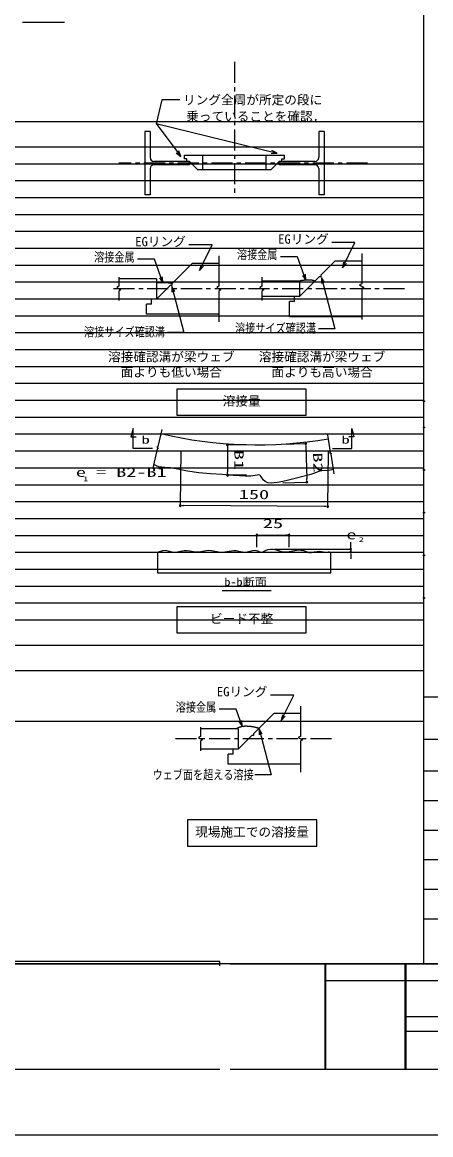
# Model space of a CAD drawing. Units: millimetres on the paper. Extents: x -420 to 420, y -297 to 297.
# Drawn here: x 38.4 to 135.3, y -297 to -33.6 of the extents above; entities that cross this region are included whole.
import ezdxf
from ezdxf.enums import TextEntityAlignment as Align

# ---------------------------------------------------------------- set-up
doc = ezdxf.new("R2010")
doc.units = ezdxf.units.MM
doc.linetypes.add('CHAIN1', pattern=[8, 5, -1, 1, -1])
for name, color, linetype in [('0-0', 7, 'Continuous'), ('0-1_HARI-S', 7, 'Continuous'), ('0-3_HOJO', 6, 'Continuous'), ('0-6_KIJUN', 1, 'CHAIN1'), ('0-7_MOJI', 7, 'Continuous'), ('0-8_SUNPO', 8, 'Continuous'), ('0-A_WAKU', 7, 'Continuous'), ('0-B_DEFPOINTS', 7, 'Continuous'), ('0-C_000Waku', 7, 'Continuous'), ('0-D_EG_Ring', 7, 'Continuous'), ('0-E_ZUWAKU', 7, 'Continuous'), ('0-F_ZUWAKU-HATCH', 8, 'Continuous')]:
    doc.layers.add(name, color=color, linetype=linetype)
doc.styles.add('ＭＳ ゴシック', font='')
doc.styles.get('ＭＳ ゴシック').set_extended_font_data('MS Gothic')

msp = doc.modelspace()

# ---------------------------------------------------------------- linework, layer by layer
at = {"layer": '0-0'}
for p, q in [((70.181, -57.583), (76.043, -65.352)), ((70.181, -57.583), (98.825, -64.589)), ((76.877, -65.919), (76.877, -65.019)), ((100.577, -65.919), (100.577, -65.019)), ((77.477, -65.919), (76.877, -65.919)), ((77.477, -66.519), (77.477, -65.919)), ((99.977, -66.519), (99.977, -65.919)), ((99.977, -65.919), (100.577, -65.919)), ((97.377, -68.519), (80.077, -68.519)), ((83.426, -86.293), (77.955, -86.293)), ((80.471, -92.346), (83.426, -86.293)), ((117.315, -85.693), (111.844, -85.693)), ((114.36, -91.746), (117.315, -85.693)), ((103.636, -89.077), (99.681, -89.077)), ((105.683, -94.653), (103.684, -89.077)), ((69.747, -89.677), (65.791, -89.677)), ((71.794, -95.253), (69.795, -89.677)), ((73.885, -95.507), (78.685, -90.707)), ((109.194, -93.487), (112.574, -90.107)), ((109.194, -93.887), (108.794, -93.887)), ((109.194, -93.487), (109.194, -93.887)), ((109.366, -93.993), (112.544, -106.131)), ((73.885, -95.907), (73.485, -95.907)), ((73.885, -95.507), (73.885, -95.907)), ((73.897, -96.108), (76.753, -107.019)), ((104.174, -94.907), (95.227, -94.907)), ((102.974, -99.707), (101.774, -99.707)), ((101.774, -103.307), (101.774, -99.707)), ((69.085, -100.307), (67.885, -100.307)), ((67.885, -102.707), (67.885, -100.307)), ((118.913, -103.307), (101.774, -103.307)), ((76.752, -107.012), (72.89, -107.012)), ((112.544, -106.131), (108.682, -106.131)), ((102.782, -192.872), (97.312, -192.872)), ((99.827, -198.925), (102.782, -192.872)), ((133.667, -193.342), (401, -193.342)), ((89.104, -196.256), (85.148, -196.256)), ((90.596, -200.286), (89.151, -196.256)), ((93.241, -202.087), (98.041, -197.287)), ((93.241, -202.487), (92.841, -202.487)), ((93.241, -202.087), (93.241, -202.487)), ((94.606, -200.893), (97.462, -211.804)), ((88.441, -206.887), (87.241, -206.887)), ((87.241, -209.287), (87.241, -206.887)), ((97.46, -211.797), (93.599, -211.797))]:
    msp.add_line(p, q, dxfattribs=at)
for points in [[(75.803, -51.978), (71.483, -51.978), (70.211, -57.591)], [(74.939, -64.491), (76.043, -65.352), (75.518, -64.054)], [(97.425, -64.62), (98.825, -64.589), (97.597, -63.916)], [(80.738, -90.972), (80.471, -92.346), (81.39, -91.29)], [(114.627, -90.372), (114.36, -91.746), (115.279, -90.69)], [(70.996, -94.102), (71.794, -95.253), (71.678, -93.858)], [(103.929, -94.907), (103.964, -94.894), (103.998, -94.88), (104.033, -94.867), (104.068, -94.854), (104.103, -94.841), (104.138, -94.828), (104.173, -94.815), (104.208, -94.802), (104.243, -94.79), (104.278, -94.778), (104.313, -94.767), (104.349, -94.755), (104.384, -94.745), (104.42, -94.734), (104.455, -94.724), (104.491, -94.715), (104.55, -94.701), (104.61, -94.688), (104.67, -94.676), (104.73, -94.666), (104.791, -94.656), (104.852, -94.648), (104.913, -94.64), (104.974, -94.633), (105.035, -94.627), (105.096, -94.621), (105.158, -94.615), (105.219, -94.61), (105.281, -94.605), (105.342, -94.6), (105.404, -94.595), (105.466, -94.59), (105.524, -94.585), (105.583, -94.58), (105.642, -94.574), (105.7, -94.569), (105.759, -94.563), (105.817, -94.558), (105.876, -94.553)], [(104.885, -93.502), (105.683, -94.653), (105.568, -93.258)], [(105.876, -94.553), (105.934, -94.548), (105.993, -94.544), (106.051, -94.539), (106.11, -94.536), (106.168, -94.533), (106.227, -94.53), (106.285, -94.529), (106.344, -94.528), (106.403, -94.528), (106.463, -94.529), (106.524, -94.53), (106.584, -94.533), (106.645, -94.537), (106.706, -94.542), (106.766, -94.547), (106.827, -94.554), (106.887, -94.561), (106.947, -94.57), (107.007, -94.579), (107.067, -94.589), (107.127, -94.6), (107.187, -94.612), (107.246, -94.625), (107.306, -94.638), (107.365, -94.653), (107.397, -94.661), (107.429, -94.669), (107.462, -94.678), (107.494, -94.687), (107.526, -94.696), (107.558, -94.705), (107.59, -94.715), (107.622, -94.724), (107.654, -94.734), (107.686, -94.744), (107.718, -94.753), (107.75, -94.763), (107.782, -94.773), (107.814, -94.783)], [(107.814, -94.783), (107.846, -94.793), (107.878, -94.803)], [(110.059, -95.21), (109.366, -93.993), (109.358, -95.393)], [(71.538, -95.251), (71.461, -95.251), (71.384, -95.251), (71.308, -95.251), (71.231, -95.252), (71.154, -95.254), (71.077, -95.256), (71.001, -95.258), (70.924, -95.26), (70.847, -95.263), (70.812, -95.265), (70.777, -95.266), (70.742, -95.268), (70.707, -95.27), (70.671, -95.271), (70.636, -95.273), (70.601, -95.275), (70.566, -95.277), (70.531, -95.279), (70.496, -95.281), (70.461, -95.284), (70.425, -95.286), (70.39, -95.288), (70.355, -95.29), (70.32, -95.292), (70.285, -95.294)], [(73.954, -95.438), (73.91, -95.43), (73.867, -95.423), (73.823, -95.416), (73.779, -95.409), (73.735, -95.402), (73.691, -95.395), (73.647, -95.388), (73.603, -95.381), (73.559, -95.374), (73.515, -95.368), (73.471, -95.361), (73.427, -95.355), (73.383, -95.349), (73.339, -95.343), (73.295, -95.337), (73.251, -95.332), (73.178, -95.324), (73.105, -95.316), (73.032, -95.309), (72.958, -95.302), (72.885, -95.296), (72.812, -95.291), (72.738, -95.286), (72.665, -95.281), (72.591, -95.277), (72.518, -95.274), (72.444, -95.27), (72.37, -95.267), (72.297, -95.265), (72.223, -95.262), (72.15, -95.26), (72.076, -95.258), (71.999, -95.256), (71.922, -95.255), (71.845, -95.254), (71.769, -95.252), (71.692, -95.251), (71.615, -95.251), (71.538, -95.251)], [(74.59, -97.325), (73.897, -96.108), (73.889, -97.508)], [(100.095, -197.551), (99.827, -198.925), (100.746, -197.869)], [(89.798, -199.135), (90.596, -200.286), (90.481, -198.89)], [(95.299, -202.11), (94.606, -200.893), (94.598, -202.293)]]:
    msp.add_lwpolyline(points, dxfattribs=at)
at = {"layer": '0-1_HARI-S'}
for p, q in [((68.727, -59.419), (68.727, -65.619)), ((109.977, -59.419), (108.727, -59.419)), ((108.727, -59.419), (108.727, -65.619)), ((109.977, -59.419), (109.977, -74.419)), ((68.727, -68.219), (68.727, -74.419)), ((78.077, -66.519), (69.627, -66.519)), ((78.077, -67.319), (69.627, -67.319)), ((78.077, -67.319), (78.077, -66.519)), ((99.377, -67.319), (99.377, -66.519)), ((107.827, -66.519), (99.377, -66.519)), ((107.827, -67.319), (99.377, -67.319)), ((108.727, -68.219), (108.727, -74.419)), ((68.727, -74.419), (67.477, -74.419)), ((109.977, -74.419), (108.727, -74.419)), ((70.285, -94.307), (61.337, -94.307)), ((69.495, -94.307), (61.337, -94.307)), ((70.285, -94.307), (70.285, -99.107)), ((70.285, -99.107), (61.337, -99.107)), ((89.641, -200.887), (80.694, -200.887)), ((88.852, -200.887), (80.694, -200.887)), ((89.641, -200.887), (89.641, -205.687)), ((89.641, -205.687), (80.694, -205.687))]:
    msp.add_line(p, q, dxfattribs=at)
for points in [[(68.727, -59.419), (67.477, -59.419), (67.477, -74.419)], [(104.174, -94.907), (104.174, -98.507), (95.227, -98.507)]]:
    msp.add_lwpolyline(points, dxfattribs=at)
for centre, start, end in [((69.627, -65.619), 180, 270), ((107.827, -65.619), 270, 0), ((69.627, -68.219), 90, 180), ((107.827, -68.219), 0, 90)]:
    msp.add_arc(centre, 0.9, start, end, dxfattribs=at)
at = {"layer": '0-3_HOJO'}
for p, q in [((-133.667, -57.066), (133.667, -57.066)), ((-133.667, -63.066), (133.667, -63.066)), ((-133.667, -67.066), (133.667, -67.066)), ((-133.667, -71.066), (133.667, -71.066)), ((-133.667, -75.066), (133.667, -75.066)), ((-133.667, -79.066), (133.667, -79.066)), ((-133.667, -83.066), (133.667, -83.066)), ((-133.667, -87.066), (133.667, -87.066)), ((-133.667, -91.066), (133.667, -91.066)), ((-133.667, -95.066), (133.667, -95.066)), ((-133.667, -99.066), (133.667, -99.066)), ((-133.667, -103.066), (133.667, -103.066)), ((-133.667, -107.066), (133.667, -107.066)), ((-133.667, -111.066), (133.667, -111.066)), ((-133.667, -115.066), (133.667, -115.066)), ((-133.667, -119.066), (133.667, -119.066)), ((-133.667, -123.066), (133.667, -123.066)), ((-133.667, -127.066), (133.667, -127.066)), ((-133.667, -131.066), (133.667, -131.066)), ((-133.667, -135.066), (133.667, -135.066)), ((-133.667, -139.066), (133.667, -139.066)), ((-133.667, -143.066), (133.667, -143.066)), ((-133.667, -147.066), (133.667, -147.066)), ((-133.667, -151.066), (133.667, -151.066)), ((-133.667, -155.066), (133.667, -155.066)), ((-133.667, -159.066), (133.667, -159.066)), ((-133.667, -163.066), (133.667, -163.066)), ((-133.667, -167.066), (133.667, -167.066)), ((-133.667, -171.066), (133.667, -171.066)), ((-133.667, -175.066), (133.667, -175.066)), ((-133.667, -181.066), (133.667, -181.066)), ((-133.667, -187.066), (133.667, -187.066)), ((-133.667, -199.066), (133.667, -199.066)), ((133.667, -203.342), (401, -203.342)), ((133.667, -210.842), (401, -210.842)), ((133.667, -217.842), (401, -217.842)), ((133.667, -224.842), (401, -224.842)), ((133.667, -231.842), (401, -231.842)), ((133.667, -238.842), (401, -238.842)), ((133.667, -245.842), (401, -245.842))]:
    msp.add_line(p, q, dxfattribs=at)
at = {"layer": '0-6_KIJUN'}
for p, q in [((88.727, -42.932), (88.727, -74.204)), ((120.286, -66.919), (61.348, -66.919)), ((129.057, -96.707), (59.603, -96.707)), ((111.74, -203.287), (74.258, -203.287))]:
    msp.add_line(p, q, dxfattribs=at)
at = {"layer": '0-7_MOJI'}
for points in [[(75.113, -126.616), (105.778, -126.616), (105.778, -120.421), (75.113, -120.421)], [(75.113, -178.166), (105.778, -178.166), (105.778, -171.971), (75.113, -171.971)], [(77.592, -228.65), (108.257, -228.65), (108.257, -222.455), (77.592, -222.455)]]:
    msp.add_lwpolyline(points, close=True, dxfattribs=at)
at = {"layer": '0-8_SUNPO'}
for p, q in [((91.544, -133.638), (87.066, -133.653)), ((87.067, -134.053), (87.068, -134.453)), ((99.964, -133.508), (105.654, -133.353)), ((105.665, -133.753), (105.676, -134.152)), ((105.676, -134.152), (105.881, -141.637)), ((75.986, -134.972), (75.89, -148.015)), ((87.068, -134.453), (87.087, -140.021)), ((110.922, -135.229), (110.826, -148.273)), ((87.088, -140.421), (87.087, -140.021)), ((91.568, -140.806), (87.09, -140.821)), ((105.892, -142.037), (105.881, -141.637)), ((100.212, -142.593), (105.903, -142.437)), ((76.29, -148.018), (76.69, -148.021)), ((110.026, -148.267), (76.69, -148.021)), ((110.426, -148.27), (110.026, -148.267)), ((94.055, -157.858), (94.055, -155.011)), ((94.455, -155.011), (94.855, -155.011)), ((94.855, -155.011), (100.895, -155.011)), ((101.295, -155.011), (100.895, -155.011)), ((101.695, -157.858), (101.695, -155.011)), ((116.293, -157.511), (116.293, -156.711)), ((116.293, -157.911), (116.293, -157.511)), ((98.227, -158.311), (116.293, -158.311)), ((112.566, -159.014), (116.293, -159.014)), ((116.293, -158.311), (116.293, -159.014)), ((116.293, -159.414), (116.293, -159.814)), ((116.293, -159.814), (116.293, -160.614))]:
    msp.add_line(p, q, dxfattribs=at)
at = {"layer": '0-8_SUNPO', "color": 7}
for points in [[(85.023, -88.897), (85.023, -96.079), (84.523, -96.367), (85.523, -96.945), (85.023, -97.233), (85.023, -104.526)], [(118.913, -88.297), (118.913, -95.479), (118.413, -95.767), (119.413, -96.345), (118.913, -96.633), (118.913, -103.926)], [(61.337, -93.937), (61.337, -96.079), (60.837, -96.367), (61.837, -96.945), (61.337, -97.233), (61.337, -99.487)], [(95.227, -93.937), (95.227, -96.079), (94.727, -96.367), (95.727, -96.945), (95.227, -97.233), (95.227, -99.487)], [(71.505, -129.999), (70.557, -134.055), (70.31, -134.13), (70.687, -134.483), (70.44, -134.558), (69.366, -139.152)], [(110.776, -131.231), (111.467, -135.338), (111.268, -135.503), (111.753, -135.683), (111.553, -135.848), (112.337, -140.5)], [(104.38, -195.476), (104.38, -202.658), (103.88, -202.947), (104.88, -203.524), (104.38, -203.813), (104.38, -211.106)], [(80.694, -200.517), (80.694, -202.658), (80.194, -202.947), (81.194, -203.524), (80.694, -203.813), (80.694, -206.066)]]:
    msp.add_lwpolyline(points, dxfattribs=at)
at = {"layer": '0-8_SUNPO'}
for centre, start, end in [((87.066, -133.653), 90.19152, 270.19152), ((87.066, -133.653), 270.19152, 90.19152), ((105.654, -133.353), 91.56745, 271.56745), ((105.654, -133.353), 271.56745, 91.56745), ((87.09, -140.821), 90.19152, 270.19152), ((87.09, -140.821), 270.19152, 90.19152), ((105.903, -142.437), 91.56745, 271.56745), ((105.903, -142.437), 271.56745, 91.56745), ((75.89, -148.015), 359.57784, 179.57784), ((75.89, -148.015), 179.57784, 359.57784), ((110.826, -148.273), 359.57784, 179.57784), ((110.826, -148.273), 179.57784, 359.57784), ((94.055, -155.011), 0, 180), ((94.055, -155.011), 180, 0), ((101.695, -155.011), 0, 180), ((101.695, -155.011), 180, 0), ((116.293, -158.311), 90, 270), ((116.293, -159.014), 90, 270), ((116.293, -158.311), 270, 90), ((116.293, -159.014), 270, 90)]:
    msp.add_arc(centre, 0.2, start, end, dxfattribs=at)
at = {"layer": '0-A_WAKU'}
msp.add_line((133.667, -256.5), (133.667, 259.8), dxfattribs=at)
msp.add_lwpolyline([(-401, 279.8), (401, 279.8), (401, -256.5), (-401, -256.5)], close=True, dxfattribs=at)
at = {"layer": '0-B_DEFPOINTS'}
msp.add_lwpolyline([(-420.5, -297), (420.5, -297), (420.5, 297), (-420.5, 297)], close=True, dxfattribs=at)
at = {"layer": '0-C_000Waku'}
msp.add_lwpolyline([(-420.5, -297), (420.5, -297), (420.5, 297), (-420.5, 297)], close=True, dxfattribs=at)
at = {"layer": '0-D_EG_Ring'}
for p, q in [((38.513, -33.571), (48.469, -33.571)), ((76.877, -65.019), (100.577, -65.019)), ((81.227, -68.519), (81.227, -65.019)), ((96.227, -68.519), (96.227, -65.019)), ((80.077, -68.519), (78.077, -66.519)), ((97.377, -68.519), (99.377, -66.519)), ((85.023, -90.707), (78.685, -90.707)), ((118.913, -90.107), (112.574, -90.107)), ((108.794, -93.887), (104.174, -98.507)), ((73.485, -95.907), (70.285, -99.107)), ((69.085, -100.307), (69.085, -99.107)), ((102.974, -99.707), (102.974, -98.507)), ((85.023, -102.707), (67.885, -102.707)), ((70.473, -159.014), (70.473, -163.968)), ((85.846, -168.157), (97.439, -168.157)), ((104.38, -197.287), (98.041, -197.287)), ((92.841, -202.487), (89.641, -205.687)), ((88.441, -206.887), (88.441, -205.687)), ((104.38, -209.287), (87.241, -209.287))]:
    msp.add_line(p, q, dxfattribs=at)
for points in [[(69.302, -134.472), (64.735, -134.472), (64.735, -129.758), (64.211, -131.778), (65.409, -131.778)], [(111.974, -134.472), (116.541, -134.472), (116.541, -129.758), (117.065, -131.778), (115.867, -131.778)], [(112.166, -139.485), (111.5, -139.658), (110.825, -139.744), (109.448, -139.792), (108.779, -139.932), (108.135, -140.163), (106.847, -140.636), (101.545, -142.006), (100.243, -142.324), (98.877, -142.571), (97.402, -142.683), (96.686, -142.602), (96.056, -142.354), (95.562, -141.884), (95.173, -141.275), (94.965, -141.017), (94.718, -140.844), (94.422, -140.773), (94.089, -140.779), (92.622, -141.045), (91.257, -141.024), (88.524, -140.928), (85.794, -140.684), (83.055, -140.535), (80.329, -140.242), (77.615, -139.849), (74.932, -139.281), (73.581, -139.048), (72.198, -138.98), (70.842, -138.816), (69.565, -138.304)], [(70.473, -159.014), (71.734, -158.618), (72.365, -158.567), (72.997, -158.7), (74.269, -159.04), (74.912, -159.029), (75.558, -158.915), (76.855, -158.668), (77.502, -158.669), (78.148, -158.762), (79.441, -158.974), (80.738, -158.894), (82.036, -158.665), (82.683, -158.604), (83.327, -158.634), (84.61, -158.898), (85.253, -159.011), (85.898, -159.031), (88.493, -158.65), (89.14, -158.665), (89.784, -158.782), (91.072, -159.033), (91.719, -159.006), (92.368, -158.842), (93.016, -158.661), (93.658, -158.592), (94.289, -158.758), (94.904, -159.034), (95.203, -159.079), (95.496, -159.003), (96.077, -158.657), (96.674, -158.388), (97.295, -158.311), (97.935, -158.374), (98.591, -158.526), (99.928, -158.883), (100.601, -158.983), (101.271, -158.974), (103.889, -158.534), (104.521, -158.537)], [(70.473, -163.968), (111.566, -163.968), (111.566, -159.014)], [(104.521, -158.537), (105.142, -158.669), (106.376, -159.091), (107.015, -159.098), (107.667, -158.989), (108.323, -158.868), (108.972, -158.837), (110.258, -159.044), (110.928, -158.99), (111.257, -158.971), (111.566, -159.044)], [(89.021, -200.887), (89.112, -200.842), (89.203, -200.797), (89.295, -200.753), (89.386, -200.71), (89.478, -200.667), (89.57, -200.625), (89.662, -200.584), (89.754, -200.545), (89.847, -200.506), (89.94, -200.47), (90.033, -200.435), (90.127, -200.403), (90.222, -200.372), (90.317, -200.344), (90.413, -200.319), (90.509, -200.296), (90.61, -200.275), (90.711, -200.258), (90.813, -200.243), (90.916, -200.231), (91.019, -200.221), (91.122, -200.214), (91.226, -200.209), (91.33, -200.206), (91.435, -200.205), (91.539, -200.206), (91.644, -200.208), (91.749, -200.212), (91.854, -200.217), (91.958, -200.223), (92.063, -200.231), (92.168, -200.239), (92.265, -200.247), (92.362, -200.257), (92.46, -200.266), (92.556, -200.277), (92.653, -200.288), (92.75, -200.301), (92.846, -200.314)], [(92.846, -200.314), (92.942, -200.328), (93.038, -200.343), (93.133, -200.359), (93.228, -200.376), (93.323, -200.394), (93.418, -200.413), (93.513, -200.433), (93.607, -200.455), (93.701, -200.478), (93.757, -200.492), (93.813, -200.506), (93.868, -200.521), (93.924, -200.537), (93.98, -200.553), (94.035, -200.569), (94.091, -200.585), (94.146, -200.601), (94.201, -200.618), (94.257, -200.635), (94.312, -200.652), (94.367, -200.67), (94.422, -200.687), (94.478, -200.705), (94.533, -200.722), (94.588, -200.74)]]:
    msp.add_lwpolyline(points, dxfattribs=at)
msp.add_arc((94.208, -32.828), 100.8, 256.84946, 279.55742, dxfattribs=at)
at = {"layer": '0-E_ZUWAKU', "color": 8}
for p, q in [((1.25, -256.5), (85.25, -256.5)), ((87.75, -256.5), (401, -256.5)), ((110.15, -256.5), (110.15, -281.5)), ((110.35, -256.5), (110.35, -281.5)), ((129.15, -256.5), (129.15, -281.5)), ((129.35, -256.5), (129.35, -281.5)), ((110.35, -260.5), (199.15, -260.5)), ((129.35, -269), (199.25, -269)), ((129.35, -272.5), (199.15, -272.5)), ((1.25, -281.5), (85.25, -281.5)), ((87.75, -281.5), (401, -281.5))]:
    msp.add_line(p, q, dxfattribs=at)
at = {"layer": '0-E_ZUWAKU'}
for centre in [(133.667, -123.3), (133.667, -129.5), (133.667, -139.6), (133.667, -149.7), (133.667, -159.8), (133.667, -169.9)]:
    msp.add_circle(centre, 0.125, dxfattribs=at)
at = {"layer": '0-F_ZUWAKU-HATCH'}
msp.add_lwpolyline([(85.25, -257), (85.25, -256), (1.25, -256), (1.25, -257)], dxfattribs=at)

# ---------------------------------------------------------------- texts
at = {"layer": '0-7_MOJI', "style": 'ＭＳ ゴシック'}
for s, p in [('リング全周が所定の段に', (76.545, -53.7)), ('乗っていることを確認．', (77.29, -57.61)), ('溶接確認溝が梁ウェブ', (58.769, -114.537)), ('溶接確認溝が梁ウェブ', (94.514, -114.537)), ('面よりも低い場合', (61.769, -118.168)), ('面よりも高い場合', (97.514, -118.168)), ('溶接量', (85.945, -125.019)), ('ビード不整', (82.945, -176.569)), ('現場施工での溶接量', (79.425, -227.052))]:
    msp.add_text(s, height=2.199, dxfattribs=at).set_placement(p, align=Align.BOTTOM_LEFT)
at = {"layer": '0-7_MOJI', "style": 'ＭＳ ゴシック', "width": 1.6}
for s, height, p in [('e = B2-B1', 2.199, (51.129, -141.875)), ('1', 1.1, (52.881, -142.568)), ('2', 1.1, (118.198, -156.94))]:
    msp.add_text(s, height=height, dxfattribs=at).set_placement(p, align=Align.BOTTOM_LEFT)
at = {"layer": '0-8_SUNPO', "color": 7, "style": 'ＭＳ ゴシック'}
for p in [(65.21, -87.268), (99.099, -86.668), (84.567, -193.847)]:
    msp.add_text('EGリング', height=2.199, dxfattribs=at).set_placement(p, align=Align.BOTTOM_LEFT)
for s, height, width, p in [('溶接金属', 2.199, 0.8, (55.452, -90.912)), ('溶接金属', 2.199, 0.8, (89.341, -90.312)), ('溶接サイズ確認溝', 2.199, 0.8, (88.863, -107.762)), ('溶接サイズ確認溝', 2.199, 0.8, (53.071, -108.643)), ('b', 1.833, 1.6, (66.685, -133.901)), ('b', 1.833, 1.6, (114.091, -133.901)), ('25', 2.199, 1.6, (95.475, -154.011)), ('e', 2.199, 1.6, (115.269, -156.653)), ('b-b断面', 1.833, 1.15, (86.359, -167.576)), ('溶接金属', 2.199, 0.8, (74.808, -197.492)), ('ウェブ面を超える溶接', 2.199, 0.8, (69.311, -213.496))]:
    msp.add_text(s, height=height, dxfattribs=dict(at, width=width)).set_placement(p, align=Align.BOTTOM_LEFT)
at = {"layer": '0-8_SUNPO', "color": 7, "style": 'ＭＳ ゴシック', "width": 1.6}
for s, rotation, p in [('B1', 270.192, (88.07, -134.833)), ('B2', 271.567, (106.712, -135.468)), ('150', 359.578, (89.765, -147.117))]:
    msp.add_text(s, height=2.199, rotation=rotation, dxfattribs=at).set_placement(p, align=Align.BOTTOM_LEFT)

doc.saveas('drawing.dxf')
